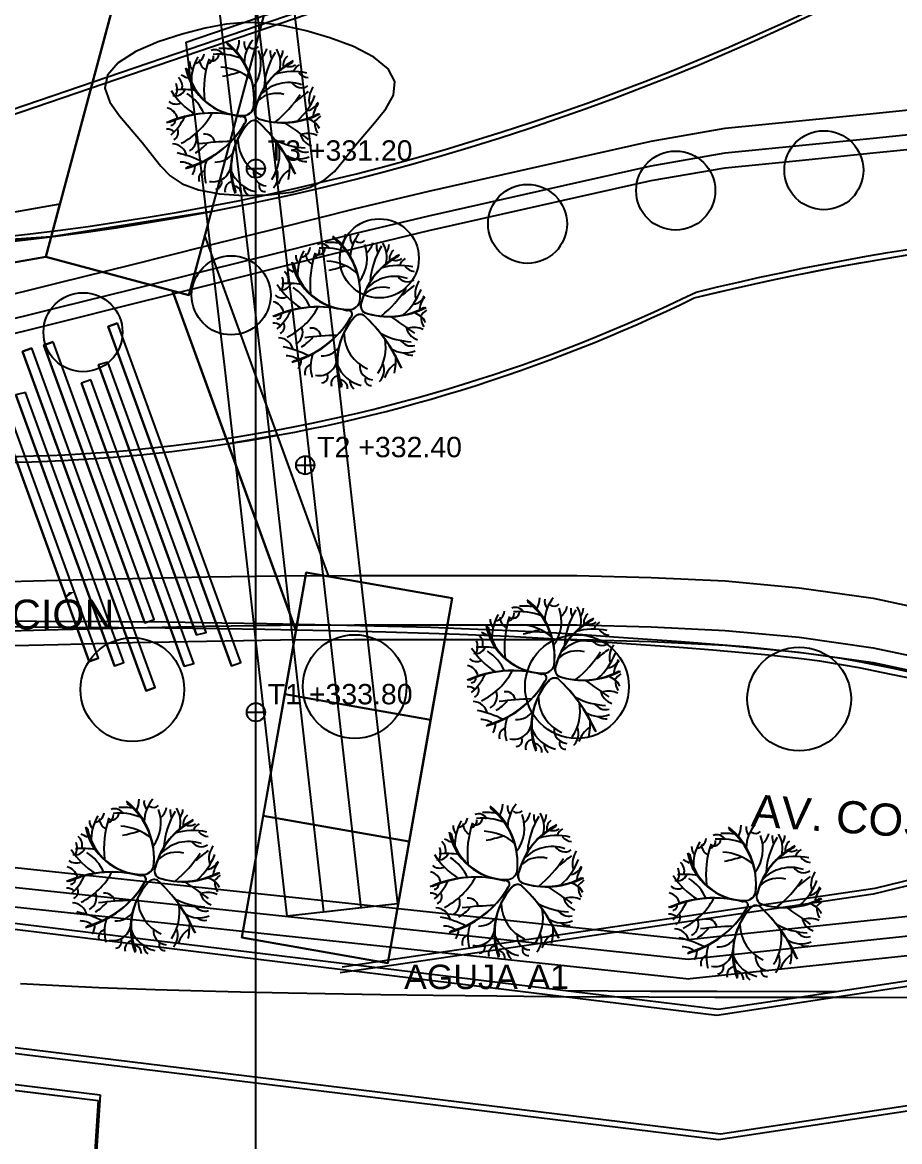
# Model space of a CAD drawing. Header units: metres. Extents: x -1097 to 1588, y -185 to 884.
# Drawn here: x 581.1 to 652.1, y 237.3 to 327.8 of the extents above; entities that cross this region are included whole.
import ezdxf
from ezdxf.enums import TextEntityAlignment as Align

# ---------------------------------------------------------------- set-up
doc = ezdxf.new("R2010")
doc.units = ezdxf.units.M
for name, color, linetype in [('ARBOLES_PROY', 3, 'Continuous'), ('CORTE-TEXTO', 7, 'Continuous'), ('CORTES', 1, 'Continuous'), ('COTAS', 7, 'Continuous'), ('CRECIDA_Q100', 5, 'Continuous'), ('CRECIDA_Q2', 150, 'Continuous'), ('Espacios relajacion', 32, 'Continuous'), ('EXT. caminos', 252, 'Continuous'), ('EXTENSIONES', 252, 'Continuous'), ('HATCHS', 7, 'Continuous'), ('Solado', 7, 'Continuous'), ('SUDS-CUNETA_VERDE', 3, 'Continuous'), ('SUDS-HUMEDAL', 5, 'Continuous'), ('SUDS-JARDIN_LLUVIA', 4, 'Continuous'), ('SUDS-PASARELA', 30, 'Continuous'), ('TERRAZAS-GAVIONES', 8, 'Continuous'), ('TERRENO', 188, 'Continuous'), ('TEXTO', 7, 'Continuous'), ('VEGETACION', 85, 'Continuous'), ('VISTA', 7, 'Continuous'), ('VISTA LEJOS', 7, 'Continuous')]:
    doc.layers.add(name, color=color, linetype=linetype)
doc.styles.add('ARIAL', font='arial.ttf')

msp = doc.modelspace()

# ---------------------------------------------------------------- linework, layer by layer
at = {"layer": 'ARBOLES_PROY'}
for centre, radius in [((646, 315.873), 3.2), ((634, 314.228), 3.2), ((622, 311.531), 3.2), ((610, 308.739), 3.2), ((598, 305.75), 3.2), ((586, 302.761), 3.2), ((608, 274.08), 4.2), ((626, 274.08), 4.2), ((590, 273.839), 4.2), ((644, 273.078), 4.2)]:
    msp.add_circle(centre, radius, dxfattribs=at)
at = {"layer": 'CORTES'}
msp.add_lwpolyline([(600, 175), (600, 470)], dxfattribs=at)
at = {"layer": 'COTAS'}
for points in [[(600, 315.257), (600, 316.743)], [(599.258, 316), (600.742, 316)], [(604, 291.257), (604, 292.743)], [(603.258, 292), (604.742, 292)], [(600, 271.257), (600, 272.743)], [(599.258, 272), (600.742, 272)]]:
    msp.add_lwpolyline(points, dxfattribs=at)
for centre in [(600, 316), (604, 292), (600, 272)]:
    msp.add_circle(centre, 0.743, dxfattribs=at)
at = {"layer": 'CRECIDA_Q100'}
msp.add_lwpolyline([(578, 282.542), (584, 282.695), (590, 282.839), (596, 282.962), (602, 283.057), (608, 283.08), (614, 283.08), (620, 283.08), (626, 283.08), (632, 282.923), (638, 282.633), (644, 282.078), (650, 281.226), (656, 279.94)], dxfattribs=at)
at = {"layer": 'CRECIDA_Q2'}
msp.add_lwpolyline([(578, 305.267), (584, 306.761), (590, 308.256), (596, 309.75), (602, 311.244), (608, 312.739), (614, 314.182), (620, 315.531), (626, 316.879), (632, 318.228), (638, 319.268), (644, 319.873), (650, 320.477), (656, 321.082)], dxfattribs=at)
at = {"layer": 'Espacios relajacion'}
for points in [[(588.784, 303.503), (588.032, 303.229), (598.027, 275.768), (598.779, 276.042)], [(583.592, 301.981), (582.84, 301.707), (591.017, 279.242), (591.769, 279.515)], [(581.864, 301.464), (581.113, 301.19), (591.108, 273.729), (591.859, 274.003)], [(588.025, 300.326), (587.249, 300.118), (595.204, 278.263), (595.98, 278.471)], [(586.624, 298.912), (585.872, 298.639), (594.206, 275.743), (594.981, 275.951)], [(581.348, 297.896), (580.572, 297.688), (588.553, 275.759), (589.305, 276.032)], [(579.947, 296.482), (579.195, 296.208), (586.514, 276.098), (587.266, 276.372)]]:
    msp.add_lwpolyline(points, close=True, dxfattribs=at)
at = {"layer": 'EXT. caminos'}
for points in [[(584.129, 313.118), (547.641, 306.684)], [(605.918, 283.002), (595.876, 310.593)], [(582.987, 308.855), (541.513, 301.542)], [(603.248, 278.643), (593.253, 306.104)], [(598.779, 276.042), (588.784, 303.503)], [(598.027, 275.768), (588.032, 303.229)], [(591.017, 279.242), (582.84, 301.707)], [(591.769, 279.515), (583.592, 301.981)], [(591.108, 273.729), (581.113, 301.19)], [(591.859, 274.003), (581.864, 301.464)], [(595.204, 278.263), (587.249, 300.118)], [(595.98, 278.471), (588.025, 300.326)], [(594.206, 275.743), (585.872, 298.639)], [(594.981, 275.951), (586.624, 298.912)], [(588.553, 275.759), (580.572, 297.688)], [(589.305, 276.032), (581.348, 297.896)], [(587.266, 276.372), (579.947, 296.482)], [(586.514, 276.098), (579.195, 296.208)]]:
    msp.add_lwpolyline(points, dxfattribs=at)
at = {"layer": 'EXTENSIONES'}
for points in [[(598.516, 366.81), (610.107, 363.704), (594.578, 305.749), (582.987, 308.855)], [(604.074, 283.327), (615.891, 281.243), (610.682, 251.699), (598.864, 253.783)]]:
    msp.add_lwpolyline(points, close=True, dxfattribs=at)
for points in [[(588.032, 303.229), (588.784, 303.503)], [(582.84, 301.707), (583.592, 301.981)], [(581.113, 301.19), (581.864, 301.464)], [(588.025, 300.326), (587.249, 300.118)], [(586.624, 298.912), (585.872, 298.639)], [(581.348, 297.896), (580.572, 297.688)], [(591.017, 279.242), (591.769, 279.515)], [(595.204, 278.263), (595.98, 278.471)], [(587.266, 276.372), (586.514, 276.098)], [(588.553, 275.759), (589.305, 276.032)], [(594.206, 275.743), (594.981, 275.951)], [(598.027, 275.768), (598.779, 276.042)], [(591.859, 274.003), (591.108, 273.729)], [(614.155, 271.395), (602.337, 273.479)], [(612.419, 261.547), (600.601, 263.631)]]:
    msp.add_lwpolyline(points, dxfattribs=at)
at = {"layer": 'HATCHS', "color": 251}
for points in [[(609.061, 359.8), (595.103, 354.072), (583.424, 310.487), (596.398, 312.543)], [(596.398, 312.543), (583.424, 310.487), (582.987, 308.855), (594.578, 305.749)], [(614.155, 271.395), (602.337, 273.479), (600.601, 263.631), (612.419, 261.547)]]:
    msp.add_lwpolyline(points, close=True, dxfattribs=at)
at = {"layer": 'Solado'}
for points in [[(584.129, 313.118), (560.389, 308.932), (583.424, 310.487)], [(582.987, 308.855), (583.424, 310.487), (560.389, 308.932), (547.641, 306.684), (541.513, 301.542)], [(595.876, 310.593), (594.578, 305.749), (593.253, 306.104), (597.753, 293.739), (601.763, 294.418)], [(601.763, 294.418), (597.753, 293.739), (603.248, 278.643), (604.074, 283.327), (605.918, 283.002)], [(615.891, 281.243), (604.074, 283.327), (602.337, 273.479), (614.155, 271.395)], [(612.419, 261.547), (600.601, 263.631), (598.864, 253.783), (610.682, 251.699)]]:
    msp.add_lwpolyline(points, close=True, dxfattribs=at)
at = {"layer": 'SUDS-CUNETA_VERDE'}
msp.add_lwpolyline([(560.293, 261.584), (635.001, 253.615), (719.702, 262.583), (799.374, 272.542), (831.063, 284.426), (904.04, 313.416), (905.222, 310.442), (832.231, 281.446), (832.202, 281.435), (800.321, 269.48), (800.142, 269.424), (799.958, 269.39), (720.084, 259.406), (720.054, 259.402), (635.169, 250.415), (635, 250.406), (634.831, 250.415), (559.943, 258.403), (559.922, 258.405), (484.929, 267.404), (485.31, 270.581), (560.293, 261.584)], close=True, dxfattribs=at)
msp.add_lwpolyline([(485.119, 268.993), (560.113, 259.994), (635, 252.006), (719.885, 260.993), (799.759, 270.978), (831.64, 282.933), (904.631, 311.929)], dxfattribs=at)
at = {"layer": 'SUDS-HUMEDAL'}
msp.add_lwpolyline([(610.52, 320.831), (611.135, 321.954), (611.242, 323.048), (610.711, 324.084), (609.547, 325.036), (607.898, 325.879), (605.993, 326.592), (604.066, 327.155), (602.276, 327.554), (600.66, 327.78), (599.143, 327.825), (597.591, 327.689), (595.891, 327.376), (594.02, 326.893), (592.078, 326.253), (590.27, 325.473), (588.839, 324.572), (587.981, 323.575), (587.777, 322.506), (588.162, 321.394), (588.949, 320.268), (589.902, 319.156), (590.82, 318.087), (591.607, 317.09), (592.303, 316.189), (593.048, 315.409), (594.02, 314.769), (595.348, 314.286), (597.048, 313.972), (599.011, 313.837), (601.032, 313.882), (602.885, 314.107), (604.405, 314.507), (605.545, 315.07), (606.382, 315.782), (607.081, 316.626), (607.81, 317.578), (608.666, 318.614), (609.621, 319.708), (610.52, 320.831)], close=True, dxfattribs=at)
at = {"layer": 'SUDS-JARDIN_LLUVIA'}
msp.add_lwpolyline([(594.345, 326.234), (603.055, 329.206), (606.47, 300.52), (611.471, 256.508), (602.529, 255.492), (597.53, 299.48), (594.345, 326.234)], close=True, dxfattribs=at)
at = {"layer": 'SUDS-PASARELA'}
msp.add_lwpolyline([(600.51, 299.827), (595.511, 341.823), (598.489, 342.177), (603.49, 300.173), (608.49, 256.169), (605.51, 255.831), (600.51, 299.827)], close=True, dxfattribs=at)
at = {"layer": 'TERRAZAS-GAVIONES'}
for points in [[(578, 303.267), (584, 304.761), (590, 306.256), (596, 307.75), (602, 309.244), (608, 310.739), (614, 312.182), (620, 313.531), (626, 314.879), (632, 316.228), (638, 317.268), (644, 317.873), (650, 318.477), (656, 319.082)], [(578, 302.067), (584, 303.561), (590, 305.056), (596, 306.55), (602, 308.044), (608, 309.539), (614, 310.982), (620, 312.331), (626, 313.679), (632, 315.028), (638, 316.068), (644, 316.673), (650, 317.277), (656, 317.882)], [(578, 278.542), (584, 278.695), (590, 278.839), (596, 278.962), (602, 279.057), (608, 279.08), (614, 279.08), (620, 279.08), (626, 279.08), (632, 278.923), (638, 278.633), (644, 278.078), (650, 277.226), (656, 275.94)], [(578, 277.342), (584, 277.495), (590, 277.639), (596, 277.762), (602, 277.857), (608, 277.88), (614, 277.88), (620, 277.88), (626, 277.88), (632, 277.723), (638, 277.433), (644, 276.878), (650, 276.026), (656, 274.74)]]:
    msp.add_lwpolyline(points, dxfattribs=at)
at = {"layer": 'TERRENO'}
for points in [[(556.565, 308.929, 0.197971), (699.318, 366.303, -2.596357)], [(556.565, 293.929, 0.155054), (635.507, 305.544, -0.151165), (758.244, 298.239)]]:
    msp.add_lwpolyline(points, format="xyb", dxfattribs=at)
for points in [[(652.797, 274.776), (651.462, 275.069), (648.87, 275.587), (647.421, 275.851), (645.664, 276.125), (644.186, 276.317), (641.507, 276.619), (639.712, 276.797), (637.005, 277.028), (634.288, 277.234), (628.844, 277.623), (625.984, 277.815), (622.844, 278.002), (620.473, 278.122), (616.499, 278.295), (614.012, 278.386), (610.527, 278.487), (607.206, 278.564), (600.726, 278.693), (597.087, 278.756), (592.652, 278.813), (588.898, 278.847), (582.072, 278.89), (577.484, 278.909)], [(580.949, 250.041), (584.549, 249.854), (587.276, 249.734), (591.855, 249.561), (594.725, 249.47), (598.758, 249.369), (602.607, 249.293), (610.124, 249.163), (614.348, 249.101), (619.504, 249.043), (623.872, 249.009), (631.821, 248.966), (637.168, 248.947), (645.261, 248.933), (653.402, 248.928)]]:
    msp.add_lwpolyline(points, dxfattribs=at)
at = {"layer": 'TEXTO', "color": 141}
msp.add_lwpolyline([(546.734, 308.929), (1267.067, 554.761)], dxfattribs=at)
at = {"layer": 'VEGETACION'}
for centre, radius, start, end in [((594.003, 321.635), 5.862, -7.01261, 51.76086), ((594.06, 321.621), 5.803, -7.01261, 51.76086), ((594.116, 321.606), 5.745, -7.01261, 51.76086), ((596.784, 326.4), 1.869, -30.31086, -0.13685), ((599.88, 326.141), 0.839, 169.67781, -136.28872), ((602.053, 324.476), 3, 140.20303, 178.19473), ((594.933, 325.384), 0.878, -80.57325, -5.45985), ((596.463, 325.269), 0.548, -126.83758, -2.22247), ((596.685, 324.844), 0.775, 26.98899, 112.35361), ((597.007, 320.517), 4.754, 68.3223, 95.67587), ((597.303, 319.153), 6.571, 82.33941, 92.54677), ((594.172, 321.592), 5.686, -7.01261, 51.76086), ((599.826, 326.296), 0.58, -125.06785, -46.75849), ((597.284, 324.475), 3.133, -37.03996, 20.27839), ((599.522, 325.975), 1.382, -52.21385, -10.74588), ((606.901, 322.122), 6.258, 148.36683, 175.73086), ((602.518, 325.431), 1.353, 174.4694, -156.12237), ((599.828, 324.527), 2.176, -14.12065, 31.52713), ((601.154, 325.574), 1.04, -37.87568, -0.69377), ((595.491, 324.609), 0.855, 175.5863, -134.2924), ((598.623, 323.114), 3.845, 149.94734, -176.82535), ((596.38, 324.812), 0.939, 178.87088, -119.62745), ((603.657, 322.38), 7.859, 161.42441, -173.90455), ((596.017, 325.067), 0.561, -77.85985, 7.89186), ((605.606, 319.392), 5.846, 117.23254, 165.08268), ((605.668, 319.384), 5.906, 117.23254, 165.08268), ((605.729, 319.376), 5.967, 117.23254, 165.08268), ((605.791, 319.368), 6.027, 117.23254, 165.08268), ((603.146, 324.37), 0.93, 129.13352, -169.79062), ((602.737, 325.067), 0.81, -119.40791, -53.77718), ((604.154, 323.396), 1.206, 122.42615, 158.39057), ((591.452, 318.063), 6.054, 60.2465, 65.67795), ((598.959, 325.023), 4.73, -169.39915, -90.61113), ((598.966, 324.975), 4.683, -169.39915, -90.61113), ((598.973, 324.926), 4.635, -169.39915, -90.61113), ((598.98, 324.878), 4.588, -169.39915, -90.61113), ((596.963, 320.116), 4.093, 49.1819, 87.28655), ((595.118, 334.591), 11.329, -78.88119, -71.62327), ((603.026, 318.863), 4.996, 77.26203, 107.34819), ((604.352, 324.493), 1.128, -141.31419, -95.81178), ((592.377, 322.448), 1.251, -25.45632, 21.23769), ((593.117, 322.666), 0.931, -14.60648, 49.15979), ((602.665, 319.852), 3.119, 70.80163, 137.40588), ((603.693, 323.462), 0.922, -146.51659, -56.55935), ((605.994, 321.573), 1.693, 143.15964, -166.58772), ((598.257, 325.52), 6.03, -148.02706, -121.83538), ((593.481, 322.715), 0.827, -103.47011, -23.89102), ((594.073, 315.049), 7.353, 81.86691, 94.41278), ((592.516, 319.03), 3.584, 23.33462, 57.91194), ((601.675, 319.907), 2.189, 74.31841, 131.55014), ((595.6, 327.138), 9.484, -50.96163, -32.70067), ((612.698, 310.555), 14.413, 125.94383, 130.94741), ((600.003, 323.741), 5.12, -49.01403, -20.95397), ((592.539, 319.804), 1.149, 14.16374, 76.17617), ((593.529, 322.112), 0.88, -130.29884, -61.78587), ((598.958, 321.199), 0.907, -93.13221, -17.97388), ((598.965, 321.189), 0.898, -93.13221, -17.97388), ((598.972, 321.179), 0.889, -93.13221, -17.97388), ((598.979, 321.169), 0.88, -93.13221, -17.97388), ((600.548, 320.602), 0.66, 153.41984, -121.27123), ((600.557, 320.606), 0.667, 153.41984, -121.27123), ((600.567, 320.61), 0.674, 153.41984, -121.27123), ((600.576, 320.615), 0.681, 153.41984, -121.27123), ((603.994, 321.826), 1.134, -79.471, -22.67378), ((606.471, 320.092), 1.835, 139.45159, 176.95737), ((596.423, 311.622), 8.881, 74.72725, 114.24073), ((596.456, 311.707), 8.792, 74.72725, 114.24073), ((596.488, 311.793), 8.703, 74.72725, 114.24073), ((596.52, 311.879), 8.615, 74.72725, 114.24073), ((593.088, 319.901), 0.39, -87.47941, 11.74599), ((589.95, 322.263), 4.762, -47.90984, -25.81356), ((591.288, 323.283), 5.869, -63.07438, -28.86719), ((598.89, 319.905), 0.311, -49.80286, 114.20931), ((598.898, 319.908), 0.308, -49.80286, 114.20931), ((598.905, 319.911), 0.305, -49.80286, 114.20931), ((598.913, 319.914), 0.302, -49.80286, 114.20931), ((599.871, 319.248), 0.64, 64.15715, 144.97171), ((599.868, 319.258), 0.634, 64.15715, 144.97171), ((599.866, 319.267), 0.627, 64.15715, 144.97171), ((599.864, 319.276), 0.621, 64.15715, 144.97171), ((591.667, 310.625), 12.511, 23.86454, 47.40587), ((591.585, 310.526), 12.64, 23.86454, 47.40587), ((591.503, 310.428), 12.769, 23.86454, 47.40587), ((591.421, 310.329), 12.898, 23.86454, 47.40587), ((602.134, 325.929), 6.199, -108.13167, -62.2585), ((602.16, 325.988), 6.263, -108.13167, -62.2585), ((602.186, 326.047), 6.327, -108.13167, -62.2585), ((602.212, 326.106), 6.391, -108.13167, -62.2585), ((603.802, 318.564), 1.513, 26.97872, 76.13005), ((612.263, 312.065), 10.79, 130.7293, 134.41442), ((592.787, 318.201), 0.997, 52.25184, 90.5793), ((593.11, 318.92), 0.61, -65.70951, 27.14006), ((592.235, 323.691), 7.95, -74.86791, -30.40238), ((592.309, 323.656), 7.87, -74.86791, -30.40238), ((592.383, 323.621), 7.791, -74.86791, -30.40238), ((592.457, 323.586), 7.711, -74.86791, -30.40238), ((603.467, 315.959), 5.509, 138.41245, -158.97879), ((603.429, 316.001), 5.454, 138.41245, -158.97879), ((603.391, 316.043), 5.399, 138.41245, -158.97879), ((603.352, 316.086), 5.344, 138.41245, -158.97879), ((567.957, 268.615), 61.595, 53.87007, 56.06767), ((604.93, 319.145), 1.374, -169.09926, -108.54581), ((606.087, 319.615), 1.306, 175.41939, -146.01117), ((593.219, 316.777), 1.222, 10.88374, 88.48923), ((594.129, 318.416), 1.069, -61.51977, 22.95033), ((593.14, 320.493), 3.781, -58.5365, -40.24403), ((598.942, 289.642), 28.581, 91.89585, 97.18239), ((595.907, 318.013), 0.78, 6.63564, 100.13385), ((601.693, 318.386), 3.15, -178.6401, -113.40996), ((604.208, 323.352), 5.671, -117.27146, -92.28607), ((604.22, 317.056), 1.784, 65.24594, 104.85446), ((591.9, 309.049), 8.396, 63.11546, 78.20425), ((596.771, 318.187), 1.651, -93.06078, -33.79545), ((598.204, 317.224), 3.722, -34.2307, 10.37313), ((603.493, 318.881), 2.092, -122.25906, -66.98973), ((604.001, 318.382), 1.045, -148.92217, -74.86876), ((593.863, 314.803), 1.735, 55.05214, 89.71285), ((593.771, 316.219), 1.306, -33.66519, 0.2761), ((599.04, 315.668), 3.202, 162.29182, -164.58266), ((596.531, 316.411), 1.466, -101.26434, -1.15026), ((596.774, 316.304), 5.974, -11.32784, 2.75208), ((604.006, 317.664), 1.081, -121.91184, -83.51776), ((596.03, 315.187), 0.66, 109.77659, -161.16161), ((600.634, 316.91), 2.858, -157.33263, -104.24202), ((600.928, 315.72), 1.115, 172.80158, -94.34358), ((600.37, 315.406), 1.423, -42.05543, 18.62735), ((604.042, 313.984), 2.347, 124.73116, 160.55197), ((596.72, 314.86), 0.513, -86.06631, 31.73431), ((598.174, 314.262), 0.675, 102.03316, -164.99288), ((598.141, 313.912), 0.696, -2.81364, 89.85899), ((599.833, 314.536), 0.818, 174.9157, -126.47299), ((600.717, 314.592), 0.456, 157.63517, -83.3031), ((605.28, 309.154), 0.775, 26.98899, 112.35361), ((605.897, 303.463), 6.571, 82.33941, 92.54677), ((602.598, 305.945), 5.862, -7.01261, 51.76086), ((602.654, 305.93), 5.803, -7.01261, 51.76086), ((602.71, 305.916), 5.745, -7.01261, 51.76086), ((602.767, 305.901), 5.686, -7.01261, 51.76086), ((605.379, 310.71), 1.869, -30.31086, -0.13685), ((608.475, 310.451), 0.839, 169.67781, -136.28872), ((610.647, 308.786), 3, 140.20303, 178.19473), ((608.42, 310.606), 0.58, -125.06785, -46.75849), ((605.879, 308.785), 3.133, -37.03996, 20.27839), ((608.117, 310.285), 1.382, -52.21385, -10.74588), ((611.113, 309.741), 1.353, 174.4694, -156.12237), ((608.422, 308.837), 2.176, -14.12065, 31.52713), ((609.748, 309.884), 1.04, -37.87568, -0.69377), ((604.086, 308.919), 0.855, 175.5863, -134.2924), ((607.218, 307.424), 3.845, 149.94734, -176.82535), ((603.527, 309.694), 0.878, -80.57325, -5.45985), ((604.975, 309.122), 0.939, 178.87088, -119.62745), ((612.252, 306.69), 7.859, 161.42441, -173.90455), ((605.058, 309.579), 0.548, -126.83758, -2.22247), ((604.611, 309.377), 0.561, -77.85985, 7.89186), ((605.601, 304.827), 4.754, 68.3223, 95.67587), ((614.201, 303.702), 5.846, 117.23254, 165.08268), ((614.262, 303.694), 5.906, 117.23254, 165.08268), ((614.324, 303.686), 5.967, 117.23254, 165.08268), ((614.386, 303.678), 6.027, 117.23254, 165.08268), ((615.496, 306.432), 6.258, 148.36683, 175.73086), ((611.74, 308.68), 0.93, 129.13352, -169.79062), ((607.554, 309.333), 4.73, -169.39915, -90.61113), ((607.561, 309.285), 4.683, -169.39915, -90.61113), ((607.567, 309.236), 4.635, -169.39915, -90.61113), ((607.574, 309.188), 4.588, -169.39915, -90.61113), ((605.558, 304.426), 4.093, 49.1819, 87.28655), ((603.713, 318.901), 11.329, -78.88119, -71.62327), ((611.621, 303.172), 4.996, 77.26203, 107.34819), ((611.332, 309.377), 0.81, -119.40791, -53.77718), ((612.749, 307.706), 1.206, 122.42615, 158.39057), ((612.946, 308.803), 1.128, -141.31419, -95.81178), ((600.972, 306.758), 1.251, -25.45632, 21.23769), ((601.712, 306.976), 0.931, -14.60648, 49.15979), ((600.046, 302.373), 6.054, 60.2465, 65.67795), ((611.259, 304.162), 3.119, 70.80163, 137.40588), ((612.287, 307.772), 0.922, -146.51659, -56.55935), ((606.852, 309.83), 6.03, -148.02706, -121.83538), ((602.075, 307.025), 0.827, -103.47011, -23.89102), ((602.667, 299.359), 7.353, 81.86691, 94.41278), ((601.11, 303.34), 3.584, 23.33462, 57.91194), ((610.269, 304.217), 2.189, 74.31841, 131.55014), ((604.194, 311.448), 9.484, -50.96163, -32.70067), ((621.292, 294.865), 14.413, 125.94383, 130.94741), ((608.598, 308.051), 5.12, -49.01403, -20.95397), ((614.589, 305.883), 1.693, 143.15964, -166.58772), ((602.124, 306.422), 0.88, -130.29884, -61.78587), ((612.588, 306.136), 1.134, -79.471, -22.67378), ((615.066, 304.402), 1.835, 139.45159, 176.95737), ((605.018, 295.932), 8.881, 74.72725, 114.24073), ((601.134, 304.114), 1.149, 14.16374, 76.17617), ((605.05, 296.017), 8.792, 74.72725, 114.24073), ((605.082, 296.103), 8.703, 74.72725, 114.24073), ((605.114, 296.189), 8.615, 74.72725, 114.24073), ((598.545, 306.573), 4.762, -47.90984, -25.81356), ((599.882, 307.593), 5.869, -63.07438, -28.86719), ((607.485, 304.215), 0.311, -49.80286, 114.20931), ((607.492, 304.218), 0.308, -49.80286, 114.20931), ((607.5, 304.221), 0.305, -49.80286, 114.20931), ((607.507, 304.224), 0.302, -49.80286, 114.20931), ((607.553, 305.509), 0.907, -93.13221, -17.97388), ((607.56, 305.499), 0.898, -93.13221, -17.97388), ((607.567, 305.489), 0.889, -93.13221, -17.97388), ((607.573, 305.479), 0.88, -93.13221, -17.97388), ((609.143, 304.912), 0.66, 153.41984, -121.27123), ((609.152, 304.916), 0.667, 153.41984, -121.27123), ((609.161, 304.92), 0.674, 153.41984, -121.27123), ((609.171, 304.925), 0.681, 153.41984, -121.27123), ((610.729, 310.239), 6.199, -108.13167, -62.2585), ((610.755, 310.298), 6.263, -108.13167, -62.2585), ((610.78, 310.357), 6.327, -108.13167, -62.2585), ((610.806, 310.416), 6.391, -108.13167, -62.2585), ((620.858, 296.375), 10.79, 130.7293, 134.41442), ((601.382, 302.511), 0.997, 52.25184, 90.5793), ((601.683, 304.211), 0.39, -87.47941, 11.74599), ((601.705, 303.23), 0.61, -65.70951, 27.14006), ((600.829, 308), 7.95, -74.86791, -30.40238), ((600.903, 307.965), 7.87, -74.86791, -30.40238), ((600.978, 307.93), 7.791, -74.86791, -30.40238), ((601.052, 307.895), 7.711, -74.86791, -30.40238), ((612.062, 300.269), 5.509, 138.41245, -158.97879), ((612.023, 300.311), 5.454, 138.41245, -158.97879), ((611.985, 300.353), 5.399, 138.41245, -158.97879), ((611.947, 300.396), 5.344, 138.41245, -158.97879), ((608.465, 303.558), 0.64, 64.15715, 144.97171), ((608.463, 303.567), 0.634, 64.15715, 144.97171), ((608.461, 303.577), 0.627, 64.15715, 144.97171), ((608.458, 303.586), 0.621, 64.15715, 144.97171), ((600.262, 294.935), 12.511, 23.86454, 47.40587), ((600.18, 294.836), 12.64, 23.86454, 47.40587), ((600.097, 294.738), 12.769, 23.86454, 47.40587), ((600.015, 294.639), 12.898, 23.86454, 47.40587), ((576.551, 252.924), 61.595, 53.87007, 56.06767), ((612.396, 302.874), 1.513, 26.97872, 76.13005), ((614.681, 303.925), 1.306, 175.41939, -146.01117), ((602.724, 302.726), 1.069, -61.51977, 22.95033), ((604.502, 302.323), 0.78, 6.63564, 100.13385), ((610.288, 302.696), 3.15, -178.6401, -113.40996), ((612.803, 307.662), 5.671, -117.27146, -92.28607), ((613.525, 303.455), 1.374, -169.09926, -108.54581), ((612.815, 301.366), 1.784, 65.24594, 104.85446), ((601.814, 301.087), 1.222, 10.88374, 88.48923), ((601.734, 304.803), 3.781, -58.5365, -40.24403), ((607.536, 273.952), 28.581, 91.89585, 97.18239), ((606.798, 301.534), 3.722, -34.2307, 10.37313), ((612.596, 302.692), 1.045, -148.92217, -74.86876), ((600.495, 293.359), 8.396, 63.11546, 78.20425), ((602.458, 299.113), 1.735, 55.05214, 89.71285), ((607.634, 299.978), 3.202, 162.29182, -164.58266), ((605.365, 302.496), 1.651, -93.06078, -33.79545), ((612.087, 303.191), 2.092, -122.25906, -66.98973), ((605.368, 300.613), 5.974, -11.32784, 2.75208), ((612.601, 301.974), 1.081, -121.91184, -83.51776), ((602.365, 300.529), 1.306, -33.66519, 0.2761), ((604.624, 299.497), 0.66, 109.77659, -161.16161), ((605.125, 300.721), 1.466, -101.26434, -1.15026), ((609.229, 301.22), 2.858, -157.33263, -104.24202), ((609.522, 300.03), 1.115, 172.80158, -94.34358), ((608.965, 299.715), 1.423, -42.05543, 18.62735), ((612.636, 298.293), 2.347, 124.73116, 160.55197), ((605.315, 299.17), 0.513, -86.06631, 31.73431), ((606.768, 298.572), 0.675, 102.03316, -164.99288), ((609.312, 298.901), 0.456, 157.63517, -83.3031), ((606.735, 298.222), 0.696, -2.81364, 89.85899), ((608.428, 298.846), 0.818, 174.9157, -126.47299), ((618.338, 276.51), 5.862, -7.01261, 51.76086), ((618.394, 276.496), 5.803, -7.01261, 51.76086), ((618.45, 276.481), 5.745, -7.01261, 51.76086), ((618.507, 276.467), 5.686, -7.01261, 51.76086), ((621.119, 281.275), 1.869, -30.31086, -0.13685), ((624.215, 281.016), 0.839, 169.67781, -136.28872), ((626.387, 279.351), 3, 140.20303, 178.19473), ((622.958, 277.989), 3.845, 149.94734, -176.82535), ((619.267, 280.259), 0.878, -80.57325, -5.45985), ((620.798, 280.145), 0.548, -126.83758, -2.22247), ((620.351, 279.942), 0.561, -77.85985, 7.89186), ((621.02, 279.719), 0.775, 26.98899, 112.35361), ((621.341, 275.392), 4.754, 68.3223, 95.67587), ((621.637, 274.028), 6.571, 82.33941, 92.54677), ((624.16, 281.171), 0.58, -125.06785, -46.75849), ((621.618, 279.35), 3.133, -37.03996, 20.27839), ((623.856, 280.85), 1.382, -52.21385, -10.74588), ((631.236, 276.998), 6.258, 148.36683, 175.73086), ((626.853, 280.306), 1.353, 174.4694, -156.12237), ((624.162, 279.403), 2.176, -14.12065, 31.52713), ((625.488, 280.449), 1.04, -37.87568, -0.69377), ((627.48, 279.245), 0.93, 129.13352, -169.79062), ((623.294, 279.898), 4.73, -169.39915, -90.61113), ((619.826, 279.484), 0.855, 175.5863, -134.2924), ((620.714, 279.688), 0.939, 178.87088, -119.62745), ((627.992, 277.255), 7.859, 161.42441, -173.90455), ((621.297, 274.991), 4.093, 49.1819, 87.28655), ((629.941, 274.268), 5.846, 117.23254, 165.08268), ((630.002, 274.259), 5.906, 117.23254, 165.08268), ((630.064, 274.251), 5.967, 117.23254, 165.08268), ((630.125, 274.243), 6.027, 117.23254, 165.08268), ((627.071, 279.942), 0.81, -119.40791, -53.77718), ((628.488, 278.271), 1.206, 122.42615, 158.39057), ((617.452, 277.542), 0.931, -14.60648, 49.15979), ((615.786, 272.938), 6.054, 60.2465, 65.67795), ((623.3, 279.85), 4.683, -169.39915, -90.61113), ((623.307, 279.802), 4.635, -169.39915, -90.61113), ((623.314, 279.753), 4.588, -169.39915, -90.61113), ((619.452, 289.467), 11.329, -78.88119, -71.62327), ((627.361, 273.738), 4.996, 77.26203, 107.34819), ((628.686, 279.368), 1.128, -141.31419, -95.81178), ((622.591, 280.395), 6.03, -148.02706, -121.83538), ((617.815, 277.59), 0.827, -103.47011, -23.89102), ((616.712, 277.323), 1.251, -25.45632, 21.23769), ((618.407, 269.924), 7.353, 81.86691, 94.41278), ((626.999, 274.727), 3.119, 70.80163, 137.40588), ((628.027, 278.337), 0.922, -146.51659, -56.55935), ((630.329, 276.448), 1.693, 143.15964, -166.58772), ((617.863, 276.987), 0.88, -130.29884, -61.78587), ((616.85, 273.905), 3.584, 23.33462, 57.91194), ((626.009, 274.782), 2.189, 74.31841, 131.55014), ((619.934, 282.013), 9.484, -50.96163, -32.70067), ((637.032, 265.43), 14.413, 125.94383, 130.94741), ((624.338, 278.616), 5.12, -49.01403, -20.95397), ((616.873, 274.679), 1.149, 14.16374, 76.17617), ((623.293, 276.074), 0.907, -93.13221, -17.97388), ((623.3, 276.064), 0.898, -93.13221, -17.97388), ((623.306, 276.054), 0.889, -93.13221, -17.97388), ((623.313, 276.044), 0.88, -93.13221, -17.97388), ((624.882, 275.477), 0.66, 153.41984, -121.27123), ((624.892, 275.481), 0.667, 153.41984, -121.27123), ((624.901, 275.485), 0.674, 153.41984, -121.27123), ((624.911, 275.49), 0.681, 153.41984, -121.27123), ((628.328, 276.701), 1.134, -79.471, -22.67378), ((630.805, 274.967), 1.835, 139.45159, 176.95737), ((620.758, 266.497), 8.881, 74.72725, 114.24073), ((620.79, 266.583), 8.792, 74.72725, 114.24073), ((620.822, 266.668), 8.703, 74.72725, 114.24073), ((620.854, 266.754), 8.615, 74.72725, 114.24073), ((617.423, 274.776), 0.39, -87.47941, 11.74599), ((614.284, 277.138), 4.762, -47.90984, -25.81356), ((615.622, 278.158), 5.869, -63.07438, -28.86719), ((616.569, 278.566), 7.95, -74.86791, -30.40238), ((616.643, 278.531), 7.87, -74.86791, -30.40238), ((616.717, 278.496), 7.791, -74.86791, -30.40238), ((616.791, 278.461), 7.711, -74.86791, -30.40238), ((627.802, 270.834), 5.509, 138.41245, -158.97879), ((627.763, 270.876), 5.454, 138.41245, -158.97879), ((627.725, 270.918), 5.399, 138.41245, -158.97879), ((627.687, 270.961), 5.344, 138.41245, -158.97879), ((623.225, 274.78), 0.311, -49.80286, 114.20931), ((623.232, 274.783), 0.308, -49.80286, 114.20931), ((623.24, 274.786), 0.305, -49.80286, 114.20931), ((623.247, 274.789), 0.302, -49.80286, 114.20931), ((624.205, 274.123), 0.64, 64.15715, 144.97171), ((624.203, 274.133), 0.634, 64.15715, 144.97171), ((624.201, 274.142), 0.627, 64.15715, 144.97171), ((624.198, 274.151), 0.621, 64.15715, 144.97171), ((616.001, 265.5), 12.511, 23.86454, 47.40587), ((615.919, 265.402), 12.64, 23.86454, 47.40587), ((615.837, 265.303), 12.769, 23.86454, 47.40587), ((615.755, 265.204), 12.898, 23.86454, 47.40587), ((626.469, 280.804), 6.199, -108.13167, -62.2585), ((626.494, 280.863), 6.263, -108.13167, -62.2585), ((626.52, 280.922), 6.327, -108.13167, -62.2585), ((626.546, 280.981), 6.391, -108.13167, -62.2585), ((592.291, 223.49), 61.595, 53.87007, 56.06767), ((628.136, 273.439), 1.513, 26.97872, 76.13005), ((636.597, 266.94), 10.79, 130.7293, 134.41442), ((630.421, 274.491), 1.306, 175.41939, -146.01117), ((617.122, 273.076), 0.997, 52.25184, 90.5793), ((617.444, 273.795), 0.61, -65.70951, 27.14006), ((618.463, 273.291), 1.069, -61.51977, 22.95033), ((620.242, 272.888), 0.78, 6.63564, 100.13385), ((629.264, 274.02), 1.374, -169.09926, -108.54581), ((628.555, 271.932), 1.784, 65.24594, 104.85446), ((617.554, 271.652), 1.222, 10.88374, 88.48923), ((617.474, 275.368), 3.781, -58.5365, -40.24403), ((623.276, 244.517), 28.581, 91.89585, 97.18239), ((626.028, 273.261), 3.15, -178.6401, -113.40996), ((622.538, 272.099), 3.722, -34.2307, 10.37313), ((628.543, 278.227), 5.671, -117.27146, -92.28607), ((628.336, 273.257), 1.045, -148.92217, -74.86876), ((616.235, 263.924), 8.396, 63.11546, 78.20425), ((621.105, 273.062), 1.651, -93.06078, -33.79545), ((627.827, 273.756), 2.092, -122.25906, -66.98973), ((618.198, 269.678), 1.735, 55.05214, 89.71285), ((618.105, 271.094), 1.306, -33.66519, 0.2761), ((623.374, 270.544), 3.202, 162.29182, -164.58266), ((620.865, 271.286), 1.466, -101.26434, -1.15026), ((621.108, 271.179), 5.974, -11.32784, 2.75208), ((628.34, 272.54), 1.081, -121.91184, -83.51776), ((620.364, 270.062), 0.66, 109.77659, -161.16161), ((621.055, 269.735), 0.513, -86.06631, 31.73431), ((624.968, 271.785), 2.858, -157.33263, -104.24202), ((625.262, 270.596), 1.115, 172.80158, -94.34358), ((624.705, 270.281), 1.423, -42.05543, 18.62735), ((628.376, 268.859), 2.347, 124.73116, 160.55197), ((622.508, 269.137), 0.675, 102.03316, -164.99288), ((622.475, 268.788), 0.696, -2.81364, 89.85899), ((624.167, 269.411), 0.818, 174.9157, -126.47299), ((625.051, 269.467), 0.456, 157.63517, -83.3031), ((585.899, 260.207), 5.862, -7.01261, 51.76086), ((585.955, 260.193), 5.803, -7.01261, 51.76086), ((586.012, 260.178), 5.745, -7.01261, 51.76086), ((586.068, 260.164), 5.686, -7.01261, 51.76086), ((588.68, 264.972), 1.869, -30.31086, -0.13685), ((591.776, 264.713), 0.839, 169.67781, -136.28872), ((593.949, 263.048), 3, 140.20303, 178.19473), ((618.119, 264.564), 1.869, -30.31086, -0.13685), ((623.387, 262.64), 3, 140.20303, 178.19473), ((590.519, 261.686), 3.845, 149.94734, -176.82535), ((586.829, 263.956), 0.878, -80.57325, -5.45985), ((588.359, 263.842), 0.548, -126.83758, -2.22247), ((587.913, 263.639), 0.561, -77.85985, 7.89186), ((588.581, 263.417), 0.775, 26.98899, 112.35361), ((588.902, 259.09), 4.754, 68.3223, 95.67587), ((589.199, 257.725), 6.571, 82.33941, 92.54677), ((591.721, 264.869), 0.58, -125.06785, -46.75849), ((589.18, 263.048), 3.133, -37.03996, 20.27839), ((591.418, 264.548), 1.382, -52.21385, -10.74588), ((598.797, 260.695), 6.258, 148.36683, 175.73086), ((594.414, 264.003), 1.353, 174.4694, -156.12237), ((591.723, 263.1), 2.176, -14.12065, 31.52713), ((593.05, 264.146), 1.04, -37.87568, -0.69377), ((595.042, 262.942), 0.93, 129.13352, -169.79062), ((618.02, 263.008), 0.775, 26.98899, 112.35361), ((618.637, 257.317), 6.571, 82.33941, 92.54677), ((615.338, 259.799), 5.862, -7.01261, 51.76086), ((615.394, 259.784), 5.803, -7.01261, 51.76086), ((615.45, 259.77), 5.745, -7.01261, 51.76086), ((615.507, 259.756), 5.686, -7.01261, 51.76086), ((621.215, 264.305), 0.839, 169.67781, -136.28872), ((621.16, 264.46), 0.58, -125.06785, -46.75849), ((618.619, 262.639), 3.133, -37.03996, 20.27839), ((620.856, 264.139), 1.382, -52.21385, -10.74588), ((623.853, 263.595), 1.353, 174.4694, -156.12237), ((621.162, 262.691), 2.176, -14.12065, 31.52713), ((622.488, 263.738), 1.04, -37.87568, -0.69377), ((590.855, 263.595), 4.73, -169.39915, -90.61113), ((587.387, 263.181), 0.855, 175.5863, -134.2924), ((588.276, 263.385), 0.939, 178.87088, -119.62745), ((595.553, 260.952), 7.859, 161.42441, -173.90455), ((588.859, 258.689), 4.093, 49.1819, 87.28655), ((597.502, 257.965), 5.846, 117.23254, 165.08268), ((597.564, 257.957), 5.906, 117.23254, 165.08268), ((597.625, 257.948), 5.967, 117.23254, 165.08268), ((597.687, 257.94), 6.027, 117.23254, 165.08268), ((594.633, 263.639), 0.81, -119.40791, -53.77718), ((596.05, 261.968), 1.206, 122.42615, 158.39057), ((616.826, 262.773), 0.855, 175.5863, -134.2924), ((619.958, 261.278), 3.845, 149.94734, -176.82535), ((616.267, 263.548), 0.878, -80.57325, -5.45985), ((617.714, 262.976), 0.939, 178.87088, -119.62745), ((624.992, 260.544), 7.859, 161.42441, -173.90455), ((617.798, 263.433), 0.548, -126.83758, -2.22247), ((617.351, 263.231), 0.561, -77.85985, 7.89186), ((618.341, 258.681), 4.754, 68.3223, 95.67587), ((626.941, 257.556), 5.846, 117.23254, 165.08268), ((627.002, 257.548), 5.906, 117.23254, 165.08268), ((627.064, 257.54), 5.967, 117.23254, 165.08268), ((627.125, 257.532), 6.027, 117.23254, 165.08268), ((628.236, 260.286), 6.258, 148.36683, 175.73086), ((624.48, 262.534), 0.93, 129.13352, -169.79062), ((634.654, 258.109), 5.862, -7.01261, 51.76086), ((637.435, 262.874), 1.869, -30.31086, -0.13685), ((640.531, 262.615), 0.839, 169.67781, -136.28872), ((642.704, 260.95), 3, 140.20303, 178.19473), ((585.013, 261.239), 0.931, -14.60648, 49.15979), ((583.347, 256.635), 6.054, 60.2465, 65.67795), ((590.862, 263.547), 4.683, -169.39915, -90.61113), ((590.869, 263.499), 4.635, -169.39915, -90.61113), ((590.875, 263.45), 4.588, -169.39915, -90.61113), ((587.014, 273.164), 11.329, -78.88119, -71.62327), ((594.922, 257.435), 4.996, 77.26203, 107.34819), ((596.248, 263.065), 1.128, -141.31419, -95.81178), ((620.294, 263.187), 4.73, -169.39915, -90.61113), ((620.3, 263.139), 4.683, -169.39915, -90.61113), ((620.307, 263.09), 4.635, -169.39915, -90.61113), ((620.314, 263.042), 4.588, -169.39915, -90.61113), ((618.298, 258.28), 4.093, 49.1819, 87.28655), ((616.453, 272.755), 11.329, -78.88119, -71.62327), ((624.361, 257.026), 4.996, 77.26203, 107.34819), ((624.072, 263.231), 0.81, -119.40791, -53.77718), ((625.489, 261.56), 1.206, 122.42615, 158.39057), ((625.686, 262.657), 1.128, -141.31419, -95.81178), ((637.336, 261.318), 0.775, 26.98899, 112.35361), ((637.954, 255.627), 6.571, 82.33941, 92.54677), ((634.711, 258.094), 5.803, -7.01261, 51.76086), ((634.767, 258.08), 5.745, -7.01261, 51.76086), ((634.823, 258.066), 5.686, -7.01261, 51.76086), ((640.477, 262.77), 0.58, -125.06785, -46.75849), ((637.935, 260.949), 3.133, -37.03996, 20.27839), ((640.173, 262.449), 1.382, -52.21385, -10.74588), ((647.553, 258.596), 6.258, 148.36683, 175.73086), ((643.169, 261.905), 1.353, 174.4694, -156.12237), ((640.479, 261.001), 2.176, -14.12065, 31.52713), ((641.805, 262.048), 1.04, -37.87568, -0.69377), ((590.153, 264.093), 6.03, -148.02706, -121.83538), ((585.377, 261.287), 0.827, -103.47011, -23.89102), ((584.273, 261.02), 1.251, -25.45632, 21.23769), ((585.969, 253.621), 7.353, 81.86691, 94.41278), ((594.56, 258.424), 3.119, 70.80163, 137.40588), ((595.589, 262.035), 0.922, -146.51659, -56.55935), ((597.89, 260.145), 1.693, 143.15964, -166.58772), ((613.712, 260.612), 1.251, -25.45632, 21.23769), ((614.452, 260.83), 0.931, -14.60648, 49.15979), ((612.786, 256.227), 6.054, 60.2465, 65.67795), ((623.999, 258.016), 3.119, 70.80163, 137.40588), ((625.027, 261.626), 0.922, -146.51659, -56.55935), ((636.142, 261.083), 0.855, 175.5863, -134.2924), ((639.275, 259.588), 3.845, 149.94734, -176.82535), ((635.584, 261.858), 0.878, -80.57325, -5.45985), ((637.031, 261.286), 0.939, 178.87088, -119.62745), ((644.308, 258.854), 7.859, 161.42441, -173.90455), ((637.115, 261.743), 0.548, -126.83758, -2.22247), ((636.668, 261.541), 0.561, -77.85985, 7.89186), ((637.658, 256.991), 4.754, 68.3223, 95.67587), ((646.257, 255.866), 5.846, 117.23254, 165.08268), ((646.319, 255.858), 5.906, 117.23254, 165.08268), ((646.381, 255.85), 5.967, 117.23254, 165.08268), ((646.442, 255.842), 6.027, 117.23254, 165.08268), ((643.797, 260.844), 0.93, 129.13352, -169.79062), ((585.425, 260.685), 0.88, -130.29884, -61.78587), ((584.411, 257.603), 3.584, 23.33462, 57.91194), ((593.571, 258.479), 2.189, 74.31841, 131.55014), ((587.496, 265.711), 9.484, -50.96163, -32.70067), ((604.593, 249.127), 14.413, 125.94383, 130.94741), ((591.899, 262.314), 5.12, -49.01403, -20.95397), ((619.591, 263.684), 6.03, -148.02706, -121.83538), ((614.815, 260.879), 0.827, -103.47011, -23.89102), ((615.407, 253.213), 7.353, 81.86691, 94.41278), ((613.85, 257.194), 3.584, 23.33462, 57.91194), ((623.009, 258.071), 2.189, 74.31841, 131.55014), ((616.934, 265.302), 9.484, -50.96163, -32.70067), ((634.032, 248.719), 14.413, 125.94383, 130.94741), ((621.338, 261.905), 5.12, -49.01403, -20.95397), ((627.329, 259.737), 1.693, 143.15964, -166.58772), ((632.103, 254.537), 6.054, 60.2465, 65.67795), ((639.61, 261.497), 4.73, -169.39915, -90.61113), ((639.617, 261.449), 4.683, -169.39915, -90.61113), ((639.624, 261.4), 4.635, -169.39915, -90.61113), ((639.631, 261.352), 4.588, -169.39915, -90.61113), ((637.614, 256.59), 4.093, 49.1819, 87.28655), ((635.769, 271.065), 11.329, -78.88119, -71.62327), ((643.677, 255.336), 4.996, 77.26203, 107.34819), ((643.388, 261.541), 0.81, -119.40791, -53.77718), ((644.805, 259.87), 1.206, 122.42615, 158.39057), ((645.003, 260.967), 1.128, -141.31419, -95.81178), ((584.435, 258.376), 1.149, 14.16374, 76.17617), ((590.854, 259.772), 0.907, -93.13221, -17.97388), ((590.861, 259.761), 0.898, -93.13221, -17.97388), ((590.868, 259.751), 0.889, -93.13221, -17.97388), ((590.875, 259.741), 0.88, -93.13221, -17.97388), ((592.444, 259.174), 0.66, 153.41984, -121.27123), ((592.453, 259.178), 0.667, 153.41984, -121.27123), ((592.463, 259.183), 0.674, 153.41984, -121.27123), ((592.472, 259.187), 0.681, 153.41984, -121.27123), ((595.889, 260.398), 1.134, -79.471, -22.67378), ((598.367, 258.664), 1.835, 139.45159, 176.95737), ((613.874, 257.968), 1.149, 14.16374, 76.17617), ((614.863, 260.276), 0.88, -130.29884, -61.78587), ((620.293, 259.363), 0.907, -93.13221, -17.97388), ((621.911, 258.779), 0.681, 153.41984, -121.27123), ((625.328, 259.99), 1.134, -79.471, -22.67378), ((627.805, 258.256), 1.835, 139.45159, 176.95737), ((633.029, 258.922), 1.251, -25.45632, 21.23769), ((633.769, 259.14), 0.931, -14.60648, 49.15979), ((643.316, 256.326), 3.119, 70.80163, 137.40588), ((644.344, 259.936), 0.922, -146.51659, -56.55935), ((588.319, 250.194), 8.881, 74.72725, 114.24073), ((588.351, 250.28), 8.792, 74.72725, 114.24073), ((588.384, 250.366), 8.703, 74.72725, 114.24073), ((588.416, 250.451), 8.615, 74.72725, 114.24073), ((584.984, 258.473), 0.39, -87.47941, 11.74599), ((581.846, 260.835), 4.762, -47.90984, -25.81356), ((583.183, 261.855), 5.869, -63.07438, -28.86719), ((584.131, 262.263), 7.95, -74.86791, -30.40238), ((584.205, 262.228), 7.87, -74.86791, -30.40238), ((584.279, 262.193), 7.791, -74.86791, -30.40238), ((584.353, 262.158), 7.711, -74.86791, -30.40238), ((595.363, 254.531), 5.509, 138.41245, -158.97879), ((595.325, 254.573), 5.454, 138.41245, -158.97879), ((595.286, 254.616), 5.399, 138.41245, -158.97879), ((595.248, 254.658), 5.344, 138.41245, -158.97879), ((590.786, 258.478), 0.311, -49.80286, 114.20931), ((590.794, 258.48), 0.308, -49.80286, 114.20931), ((590.801, 258.483), 0.305, -49.80286, 114.20931), ((590.809, 258.486), 0.302, -49.80286, 114.20931), ((591.767, 257.82), 0.64, 64.15715, 144.97171), ((591.764, 257.83), 0.634, 64.15715, 144.97171), ((591.762, 257.839), 0.627, 64.15715, 144.97171), ((591.76, 257.849), 0.621, 64.15715, 144.97171), ((583.563, 249.197), 12.511, 23.86454, 47.40587), ((583.481, 249.099), 12.64, 23.86454, 47.40587), ((583.399, 249), 12.769, 23.86454, 47.40587), ((583.316, 248.902), 12.898, 23.86454, 47.40587), ((594.03, 264.501), 6.199, -108.13167, -62.2585), ((594.056, 264.56), 6.263, -108.13167, -62.2585), ((594.082, 264.619), 6.327, -108.13167, -62.2585), ((594.107, 264.679), 6.391, -108.13167, -62.2585), ((559.852, 207.187), 61.595, 53.87007, 56.06767), ((595.698, 257.136), 1.513, 26.97872, 76.13005), ((604.159, 250.637), 10.79, 130.7293, 134.41442), ((597.983, 258.188), 1.306, 175.41939, -146.01117), ((617.758, 249.786), 8.881, 74.72725, 114.24073), ((617.79, 249.871), 8.792, 74.72725, 114.24073), ((617.822, 249.957), 8.703, 74.72725, 114.24073), ((617.854, 250.043), 8.615, 74.72725, 114.24073), ((611.284, 260.427), 4.762, -47.90984, -25.81356), ((612.622, 261.447), 5.869, -63.07438, -28.86719), ((620.225, 258.069), 0.311, -49.80286, 114.20931), ((620.232, 258.072), 0.308, -49.80286, 114.20931), ((620.24, 258.075), 0.305, -49.80286, 114.20931), ((620.247, 258.078), 0.302, -49.80286, 114.20931), ((620.3, 259.353), 0.898, -93.13221, -17.97388), ((620.306, 259.343), 0.889, -93.13221, -17.97388), ((620.313, 259.333), 0.88, -93.13221, -17.97388), ((621.882, 258.766), 0.66, 153.41984, -121.27123), ((621.892, 258.77), 0.667, 153.41984, -121.27123), ((621.901, 258.774), 0.674, 153.41984, -121.27123), ((623.469, 264.093), 6.199, -108.13167, -62.2585), ((623.495, 264.152), 6.263, -108.13167, -62.2585), ((623.52, 264.211), 6.327, -108.13167, -62.2585), ((623.546, 264.27), 6.391, -108.13167, -62.2585), ((625.136, 256.728), 1.513, 26.97872, 76.13005), ((633.598, 250.229), 10.79, 130.7293, 134.41442), ((638.908, 261.994), 6.03, -148.02706, -121.83538), ((634.132, 259.189), 0.827, -103.47011, -23.89102), ((634.724, 251.523), 7.353, 81.86691, 94.41278), ((633.167, 255.504), 3.584, 23.33462, 57.91194), ((642.326, 256.381), 2.189, 74.31841, 131.55014), ((636.251, 263.612), 9.484, -50.96163, -32.70067), ((653.349, 247.029), 14.413, 125.94383, 130.94741), ((640.654, 260.215), 5.12, -49.01403, -20.95397), ((646.645, 258.047), 1.693, 143.15964, -166.58772), ((584.683, 256.774), 0.997, 52.25184, 90.5793), ((585.006, 257.492), 0.61, -65.70951, 27.14006), ((586.025, 256.989), 1.069, -61.51977, 22.95033), ((587.803, 256.585), 0.78, 6.63564, 100.13385), ((596.826, 257.718), 1.374, -169.09926, -108.54581), ((596.116, 255.629), 1.784, 65.24594, 104.85446), ((614.122, 256.365), 0.997, 52.25184, 90.5793), ((614.423, 258.065), 0.39, -87.47941, 11.74599), ((614.445, 257.084), 0.61, -65.70951, 27.14006), ((613.569, 261.855), 7.95, -74.86791, -30.40238), ((613.643, 261.82), 7.87, -74.86791, -30.40238), ((613.717, 261.785), 7.791, -74.86791, -30.40238), ((613.791, 261.75), 7.711, -74.86791, -30.40238), ((624.802, 254.123), 5.509, 138.41245, -158.97879), ((624.763, 254.165), 5.454, 138.41245, -158.97879), ((624.725, 254.207), 5.399, 138.41245, -158.97879), ((624.687, 254.25), 5.344, 138.41245, -158.97879), ((621.205, 257.412), 0.64, 64.15715, 144.97171), ((621.203, 257.421), 0.634, 64.15715, 144.97171), ((621.201, 257.431), 0.627, 64.15715, 144.97171), ((621.198, 257.44), 0.621, 64.15715, 144.97171), ((613.002, 248.789), 12.511, 23.86454, 47.40587), ((612.919, 248.69), 12.64, 23.86454, 47.40587), ((612.837, 248.592), 12.769, 23.86454, 47.40587), ((612.755, 248.493), 12.898, 23.86454, 47.40587), ((589.291, 206.779), 61.595, 53.87007, 56.06767), ((627.421, 257.779), 1.306, 175.41939, -146.01117), ((633.19, 256.278), 1.149, 14.16374, 76.17617), ((634.18, 258.586), 0.88, -130.29884, -61.78587), ((639.609, 257.673), 0.907, -93.13221, -17.97388), ((639.616, 257.663), 0.898, -93.13221, -17.97388), ((639.623, 257.653), 0.889, -93.13221, -17.97388), ((639.63, 257.643), 0.88, -93.13221, -17.97388), ((641.199, 257.076), 0.66, 153.41984, -121.27123), ((641.209, 257.08), 0.667, 153.41984, -121.27123), ((641.218, 257.084), 0.674, 153.41984, -121.27123), ((641.227, 257.089), 0.681, 153.41984, -121.27123), ((644.645, 258.3), 1.134, -79.471, -22.67378), ((647.122, 256.566), 1.835, 139.45159, 176.95737), ((585.115, 255.349), 1.222, 10.88374, 88.48923), ((585.035, 259.066), 3.781, -58.5365, -40.24403), ((590.838, 228.215), 28.581, 91.89585, 97.18239), ((593.589, 256.959), 3.15, -178.6401, -113.40996), ((590.099, 255.796), 3.722, -34.2307, 10.37313), ((596.104, 261.925), 5.671, -117.27146, -92.28607), ((595.897, 256.954), 1.045, -148.92217, -74.86876), ((615.463, 256.58), 1.069, -61.51977, 22.95033), ((620.276, 227.806), 28.581, 91.89585, 97.18239), ((617.242, 256.177), 0.78, 6.63564, 100.13385), ((623.028, 256.55), 3.15, -178.6401, -113.40996), ((625.543, 261.516), 5.671, -117.27146, -92.28607), ((626.265, 257.309), 1.374, -169.09926, -108.54581), ((625.555, 255.22), 1.784, 65.24594, 104.85446), ((637.075, 248.096), 8.881, 74.72725, 114.24073), ((637.107, 248.181), 8.792, 74.72725, 114.24073), ((637.139, 248.267), 8.703, 74.72725, 114.24073), ((637.171, 248.353), 8.615, 74.72725, 114.24073), ((633.74, 256.375), 0.39, -87.47941, 11.74599), ((630.601, 258.737), 4.762, -47.90984, -25.81356), ((631.939, 259.757), 5.869, -63.07438, -28.86719), ((639.542, 256.379), 0.311, -49.80286, 114.20931), ((639.549, 256.382), 0.308, -49.80286, 114.20931), ((639.556, 256.385), 0.305, -49.80286, 114.20931), ((639.564, 256.388), 0.302, -49.80286, 114.20931), ((640.522, 255.722), 0.64, 64.15715, 144.97171), ((640.52, 255.732), 0.634, 64.15715, 144.97171), ((640.517, 255.741), 0.627, 64.15715, 144.97171), ((640.515, 255.75), 0.621, 64.15715, 144.97171), ((642.785, 262.403), 6.199, -108.13167, -62.2585), ((642.811, 262.462), 6.263, -108.13167, -62.2585), ((642.837, 262.521), 6.327, -108.13167, -62.2585), ((642.863, 262.58), 6.391, -108.13167, -62.2585), ((644.453, 255.038), 1.513, 26.97872, 76.13005), ((652.914, 248.539), 10.79, 130.7293, 134.41442), ((583.796, 247.622), 8.396, 63.11546, 78.20425), ((588.666, 256.759), 1.651, -93.06078, -33.79545), ((595.388, 257.453), 2.092, -122.25906, -66.98973), ((614.554, 254.941), 1.222, 10.88374, 88.48923), ((614.474, 258.657), 3.781, -58.5365, -40.24403), ((619.538, 255.388), 3.722, -34.2307, 10.37313), ((625.336, 256.546), 1.045, -148.92217, -74.86876), ((633.438, 254.675), 0.997, 52.25184, 90.5793), ((633.761, 255.394), 0.61, -65.70951, 27.14006), ((632.886, 260.165), 7.95, -74.86791, -30.40238), ((632.96, 260.13), 7.87, -74.86791, -30.40238), ((633.034, 260.095), 7.791, -74.86791, -30.40238), ((633.108, 260.06), 7.711, -74.86791, -30.40238), ((644.118, 252.433), 5.509, 138.41245, -158.97879), ((644.08, 252.475), 5.454, 138.41245, -158.97879), ((644.042, 252.517), 5.399, 138.41245, -158.97879), ((644.003, 252.56), 5.344, 138.41245, -158.97879), ((632.318, 247.099), 12.511, 23.86454, 47.40587), ((632.236, 247), 12.64, 23.86454, 47.40587), ((632.154, 246.902), 12.769, 23.86454, 47.40587), ((632.072, 246.803), 12.898, 23.86454, 47.40587), ((608.608, 205.089), 61.595, 53.87007, 56.06767), ((646.738, 256.089), 1.306, 175.41939, -146.01117), ((585.759, 253.375), 1.735, 55.05214, 89.71285), ((585.666, 254.791), 1.306, -33.66519, 0.2761), ((590.935, 254.241), 3.202, 162.29182, -164.58266), ((588.427, 254.984), 1.466, -101.26434, -1.15026), ((588.669, 254.876), 5.974, -11.32784, 2.75208), ((595.902, 256.237), 1.081, -121.91184, -83.51776), ((613.235, 247.213), 8.396, 63.11546, 78.20425), ((615.198, 252.967), 1.735, 55.05214, 89.71285), ((620.374, 253.832), 3.202, 162.29182, -164.58266), ((618.105, 256.351), 1.651, -93.06078, -33.79545), ((624.827, 257.045), 2.092, -122.25906, -66.98973), ((618.108, 254.468), 5.974, -11.32784, 2.75208), ((625.34, 255.828), 1.081, -121.91184, -83.51776), ((634.78, 254.89), 1.069, -61.51977, 22.95033), ((639.593, 226.116), 28.581, 91.89585, 97.18239), ((636.558, 254.487), 0.78, 6.63564, 100.13385), ((642.345, 254.86), 3.15, -178.6401, -113.40996), ((644.859, 259.826), 5.671, -117.27146, -92.28607), ((645.581, 255.619), 1.374, -169.09926, -108.54581), ((644.872, 253.53), 1.784, 65.24594, 104.85446), ((587.926, 253.759), 0.66, 109.77659, -161.16161), ((588.616, 253.432), 0.513, -86.06631, 31.73431), ((592.53, 255.482), 2.858, -157.33263, -104.24202), ((592.823, 254.293), 1.115, 172.80158, -94.34358), ((592.266, 253.978), 1.423, -42.05543, 18.62735), ((595.938, 252.556), 2.347, 124.73116, 160.55197), ((615.105, 254.383), 1.306, -33.66519, 0.2761), ((617.364, 253.351), 0.66, 109.77659, -161.16161), ((617.865, 254.575), 1.466, -101.26434, -1.15026), ((621.968, 255.074), 2.858, -157.33263, -104.24202), ((622.262, 253.884), 1.115, 172.80158, -94.34358), ((621.705, 253.57), 1.423, -42.05543, 18.62735), ((625.376, 252.147), 2.347, 124.73116, 160.55197), ((633.871, 253.251), 1.222, 10.88374, 88.48923), ((632.551, 245.523), 8.396, 63.11546, 78.20425), ((633.791, 256.967), 3.781, -58.5365, -40.24403), ((637.422, 254.661), 1.651, -93.06078, -33.79545), ((638.855, 253.698), 3.722, -34.2307, 10.37313), ((644.652, 254.856), 1.045, -148.92217, -74.86876), ((590.069, 252.834), 0.675, 102.03316, -164.99288), ((590.036, 252.485), 0.696, -2.81364, 89.85899), ((591.729, 253.108), 0.818, 174.9157, -126.47299), ((592.613, 253.164), 0.456, 157.63517, -83.3031), ((618.055, 253.024), 0.513, -86.06631, 31.73431), ((619.508, 252.426), 0.675, 102.03316, -164.99288), ((619.475, 252.076), 0.696, -2.81364, 89.85899), ((621.167, 252.7), 0.818, 174.9157, -126.47299), ((622.052, 252.756), 0.456, 157.63517, -83.3031), ((634.514, 251.277), 1.735, 55.05214, 89.71285), ((639.691, 252.142), 3.202, 162.29182, -164.58266), ((637.182, 252.885), 1.466, -101.26434, -1.15026), ((644.144, 255.355), 2.092, -122.25906, -66.98973), ((637.425, 252.778), 5.974, -11.32784, 2.75208), ((644.657, 254.138), 1.081, -121.91184, -83.51776), ((634.422, 252.693), 1.306, -33.66519, 0.2761), ((636.681, 251.661), 0.66, 109.77659, -161.16161), ((641.285, 253.384), 2.858, -157.33263, -104.24202), ((641.579, 252.194), 1.115, 172.80158, -94.34358), ((641.021, 251.88), 1.423, -42.05543, 18.62735), ((644.693, 250.458), 2.347, 124.73116, 160.55197), ((637.371, 251.334), 0.513, -86.06631, 31.73431), ((638.825, 250.736), 0.675, 102.03316, -164.99288), ((638.792, 250.386), 0.696, -2.81364, 89.85899), ((640.484, 251.01), 0.818, 174.9157, -126.47299), ((641.368, 251.066), 0.456, 157.63517, -83.3031)]:
    msp.add_arc(centre, radius, start, end, dxfattribs=at)
at = {"layer": 'VISTA'}
for points in [[(509.986, 263.064), (541.821, 259.171), (573.656, 255.277), (605.491, 251.383), (637.326, 247.489)], [(510.137, 263.534), (541.972, 259.64), (573.807, 255.746), (605.642, 251.853), (637.477, 247.959)], [(801.849, 262.767), (637.622, 237.866)], [(801.698, 262.297), (637.471, 237.397)], [(637.471, 237.397), (503.435, 253.791)], [(637.622, 237.866), (503.586, 254.261)], [(637.477, 247.959), (644.548, 249.031), (651.619, 250.103), (658.69, 251.175), (665.762, 252.247)], [(637.326, 247.489), (644.397, 248.561), (651.469, 249.633), (658.54, 250.706), (665.611, 251.778)]]:
    msp.add_lwpolyline(points, dxfattribs=at)
at = {"layer": 'VISTA LEJOS'}
for points in [[(546.734, 308.929), (1267.067, 554.761)], [(546.885, 309.399), (1267.218, 555.231)], [(652.948, 275.246), (651.613, 275.539), (649.021, 276.057), (647.572, 276.321), (645.815, 276.595), (644.336, 276.787), (641.658, 277.089), (639.863, 277.267), (637.155, 277.497), (634.439, 277.704), (628.995, 278.092), (626.134, 278.284), (622.995, 278.472), (620.624, 278.592), (616.649, 278.764), (614.163, 278.856), (610.678, 278.956), (607.356, 279.033), (600.876, 279.163), (597.238, 279.225), (592.803, 279.283), (589.049, 279.316), (582.223, 279.36), (577.634, 279.379)], [(652.797, 274.776), (651.462, 275.069), (648.87, 275.587), (647.421, 275.851), (645.664, 276.125), (644.186, 276.317), (641.507, 276.619), (639.712, 276.797), (637.005, 277.028), (634.288, 277.234), (628.844, 277.623), (625.984, 277.815), (622.844, 278.002), (620.473, 278.122), (616.499, 278.295), (614.012, 278.386), (610.527, 278.487), (607.206, 278.564), (600.726, 278.693), (597.087, 278.756), (592.652, 278.813), (588.898, 278.847), (582.072, 278.89), (577.484, 278.909)], [(662.473, 260.307), (649.988, 257.272)], [(662.623, 260.776), (650.138, 257.742)], [(649.988, 257.272), (611.161, 251.538)], [(650.138, 257.742), (611.311, 252.008)], [(611.311, 252.008), (606.985, 251.372)], [(503.713, 251.279), (587.379, 241.046)], [(611.161, 251.538), (606.834, 250.903)], [(503.562, 250.809), (587.229, 240.576)], [(625.096, 249.473), (631.971, 249.436), (637.319, 249.417), (645.412, 249.402), (646.991, 249.401)], [(624.945, 249.003), (631.821, 248.966), (637.168, 248.947), (645.261, 248.933), (646.84, 248.932)], [(577.692, 242.231), (587.379, 241.046)], [(577.541, 241.761), (587.229, 240.576)], [(587.379, 241.046), (583.561, 182.437)], [(587.379, 241.046), (583.614, 183.061)], [(587.229, 240.576), (583.411, 181.968)], [(587.229, 240.576), (583.463, 182.592)]]:
    msp.add_lwpolyline(points, dxfattribs=at)
for points in [[(556.565, 308.929, 0.197971), (699.318, 366.303, -2.596357)], [(556.716, 309.399, 0.197971), (699.469, 366.772, -2.596357)], [(556.716, 294.398, 0.155054), (635.658, 306.014, -0.135847), (746.581, 302.748, -0.098306)], [(556.565, 293.929, 0.155054), (635.507, 305.544, -0.135847), (746.43, 302.278, -0.098306)]]:
    msp.add_lwpolyline(points, format="xyb", dxfattribs=at)

# ---------------------------------------------------------------- texts
at = {"layer": 'CORTE-TEXTO', "style": 'ARIAL'}
msp.add_text('RELAJACIÓN', height=2.4, dxfattribs=at).set_placement((567.5, 278), align=Align.BOTTOM_LEFT)
msp.add_text('AV. COSTANERA', height=2.6, rotation=-4, dxfattribs=at).set_placement((640, 262), align=Align.BOTTOM_LEFT)
at = {"layer": 'COTAS', "style": 'ARIAL'}
for s, p in [('T3 +331.20', (600.965, 316.149)), ('T2 +332.40', (604.965, 292.149)), ('T1 +333.80', (600.965, 272.149))]:
    msp.add_text(s, height=1.65, dxfattribs=at).set_placement(p, align=Align.BOTTOM_LEFT)
at = {"layer": 'SUDS-PASARELA', "style": 'ARIAL'}
msp.add_text('AGUJA A1', height=1.98, dxfattribs=at).set_placement((612, 249), align=Align.BOTTOM_LEFT)

doc.saveas('drawing.dxf')
